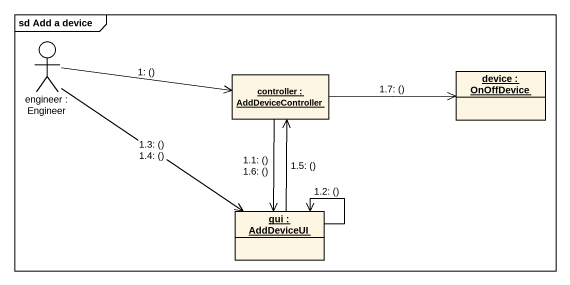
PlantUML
@startuml
mainframe sd Add a device
allowmixing
hide circle
hide empty members
actor "engineer : Engineer" as engineer
object "controller : AddDeviceController" as controller
object "device : OnOffDevice" as device
object "gui : AddDeviceUI" as gui
engineer -right-> controller : 1: ()
controller --> gui : 1.1: ()\n1.6: ()
gui --> gui : 1.2: ()
engineer --> gui : 1.3: ()\n1.4: ()
gui -up-> controller : 1.5: ()
controller -right-> device : 1.7: ()
@enduml
